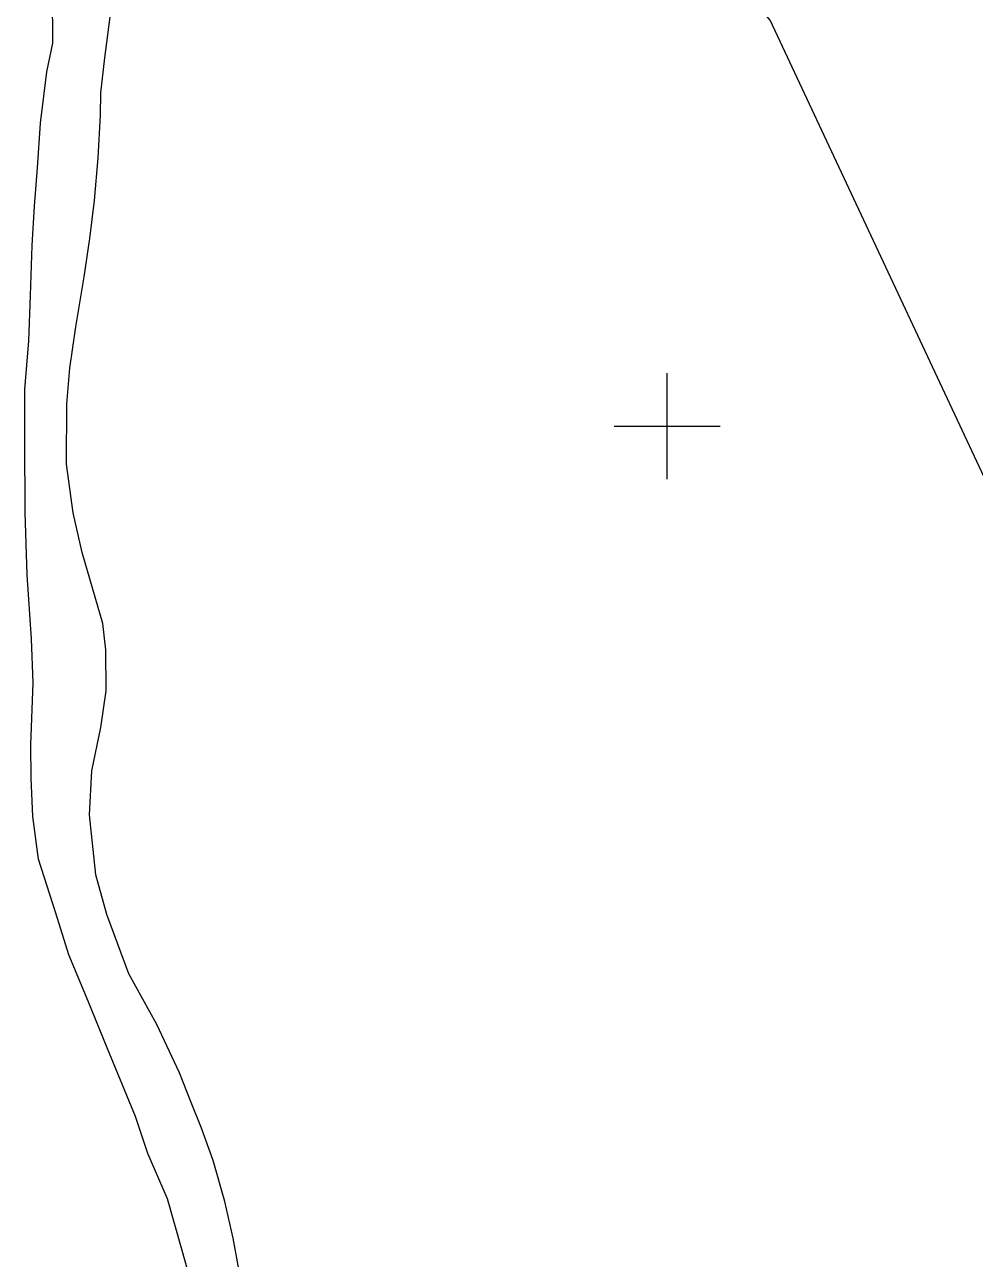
# Model space of a CAD drawing. Header units: millimetres. Extents: x 553705 to 560987, y 1303667 to 1309938.
# Drawn here: x 557781.5 to 558139.8, y 1305929 to 1306394.3 of the extents above; entities that cross this region are included whole.
import ezdxf

# ---------------------------------------------------------------- set-up
doc = ezdxf.new("R2010")
doc.units = ezdxf.units.MM
doc.layers.add('2', color=7, linetype='Continuous')
doc.layers.add('42', color=7, linetype='Continuous')

# ---------------------------------------------------------------- blocks, each defined once
blk = doc.blocks.new('COORD')
at = {"layer": '42', "color": 2, "linetype": 'Continuous'}
for p, q in [((0, -2), (0, 2)), ((-2, 0), (2, 0))]:
    blk.add_line(p, q, dxfattribs=at)
blk = doc.blocks.new('COORD$')
at = {"layer": '42', "color": 2, "linetype": 'Continuous'}
blk.add_blockref('COORD', (0, 0), dxfattribs=at)

msp = doc.modelspace()

# ---------------------------------------------------------------- linework, layer by layer
at = {"layer": '2', "color": 1, "linetype": 'Continuous'}
for points in [[(558480.016, 1306121.797), (558189.264, 1306147.599), (558166.465, 1306174.164), (558062.493, 1306395.936), (558039.181, 1306423.261), (558024.393, 1306431.042), (558012.142, 1306439.098), (558000.104, 1306453.012), (557994.397, 1306469.266), (557986.15, 1306485.756), (557977.144, 1306501.73), (557968.409, 1306515.415), (557963.01, 1306524.286), (557951.765, 1306533.877), (557929.528, 1306553.062), (557906.27, 1306573.002), (557877.42, 1306593.409), (557822.801, 1306629.918)], [(557849.176, 1305902.846), (557840.833, 1305932.322), (557835.357, 1305951.888), (557827.868, 1305968.892), (557823.194, 1305982.862), (557812.592, 1306008.756), (557805.353, 1306026.272), (557798.113, 1306043.787), (557793.173, 1306059.538), (557786.675, 1306079.86), (557784.527, 1306095.887), (557783.913, 1306110.397), (557783.822, 1306122.874), (557784.668, 1306146.308), (557784.039, 1306162.855), (557782.339, 1306187.034), (557781.661, 1306210.456), (557781.462, 1306237.702), (557781.577, 1306256.801), (557782.967, 1306275.147), (557783.605, 1306292.213), (557784.23, 1306311.061), (557785.138, 1306325.838), (557786.302, 1306340.362), (557787.45, 1306357.177), (557789.849, 1306376.548), (557792.057, 1306387.26), (557791.921, 1306405.849)], [(557863.808, 1305916.453), (557860.102, 1305937.052), (557856.954, 1305950.779), (557852.524, 1305966.278), (557848.117, 1305978.468), (557844.237, 1305988.115), (557839.838, 1305999.286), (557831.323, 1306017.556), (557820.771, 1306036.575), (557812.481, 1306058.921), (557808.308, 1306073.913), (557805.857, 1306096.558), (557806.752, 1306113.117), (557810.189, 1306129.44), (557812.121, 1306143.206), (557812.008, 1306158.739), (557810.92, 1306168.662), (557803.106, 1306195.34), (557799.695, 1306210.339), (557797.275, 1306228.655), (557797.364, 1306251.319), (557798.536, 1306264.824), (557800.709, 1306280.374), (557803.873, 1306299.242), (557806.053, 1306313.774), (557807.727, 1306328.047), (557809.134, 1306344.1), (557810.033, 1306360.15), (557810.226, 1306368.555), (557811.654, 1306381.807), (557814.779, 1306406.022)]]:
    msp.add_lwpolyline(points, dxfattribs=at)

# ---------------------------------------------------------------- block references
at = {"layer": '42', "color": 1, "linetype": 'Continuous', "xscale": 10, "yscale": 10}
msp.add_blockref('COORD$', (558023.645, 1306243.022), dxfattribs=at)

doc.saveas('drawing.dxf')
